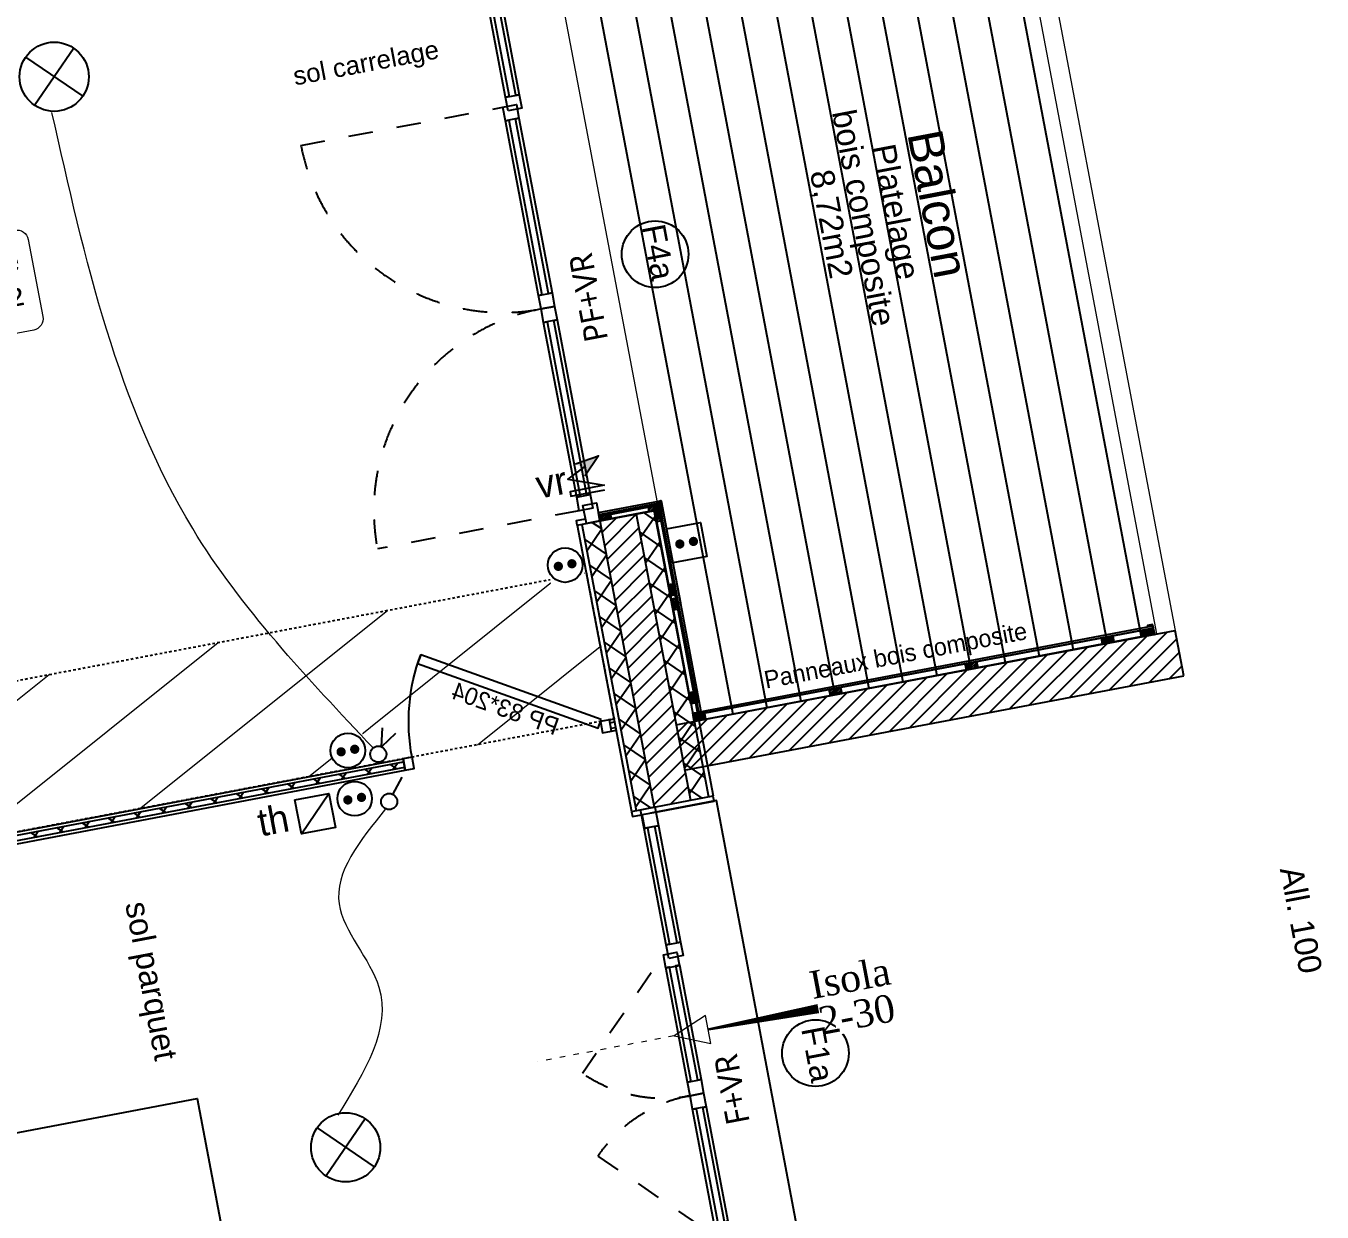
# Model space of a CAD drawing. Header units: centimetres. Extents: x 209280 to 319866, y -365283 to -277503.
# Drawn here: x 228553 to 234169, y -329119 to -323979 of the extents above; entities that cross this region are included whole.
import ezdxf

# ---------------------------------------------------------------- set-up
doc = ezdxf.new("R2010")
doc.units = ezdxf.units.CM
doc.linetypes.add('ACAD_ISO03W100', pattern=[30, 12, -18])
doc.linetypes.add('Style de ligne -1', pattern=[0.41664, 0.20828, -0.20836])
doc.layers.get('0').update_dxf_attribs({"color": 252})
doc.layers.add('3-BAT C-Niveau 1', color=252, linetype='Continuous')
doc.layers.add('prlm-VMC', color=93, linetype='Continuous')
doc.layers.add('prlm-ELEC-CFO', color=1, linetype='Continuous', lineweight=25)
doc.layers.add('prlm-ZEROPLOT', color=254, linetype='Continuous', plot=False)
doc.styles.add('Futura Book', font='')
doc.styles.add('Helvetica', font='arial.ttf')
doc.styles.add('Lucida Grande', font='')
doc.styles.add('prlm-elec-cfa', font='comic.ttf', dxfattribs={"height": 12})
doc.styles.add('prlm-elec-cfo', font='comic.ttf', dxfattribs={"height": 12})
doc.styles.add('prlm-sejc', font='arial.ttf', dxfattribs={"height": 20})
doc.styles.add('prlm-vmc', font='pala.ttf', dxfattribs={"height": 14})
doc.styles.get('Futura Book').set_extended_font_data('Futura Book')
doc.styles.get('Lucida Grande').set_extended_font_data('Lucida Grande')
pattern_1 = [(325.723595, (88960.93, 134700.79), (45.054865, 66.106423), []), (55.723595, (88960.93, 134700.79), (66.106423, -45.054865), [])]
pattern_2 = [(45, (89146.82, 134700.79), (-31.2347524, 39.0434405), [])]
pattern_3 = [(45, (0, 0), (0, -1), [])]

# ---------------------------------------------------------------- blocks, each defined once
blk = doc.blocks.new('Groupe-190-1')
at = {"linetype": 'Continuous'}
for p, q in [((14350.43, -45727.73), (14427.65, -46135.48)), ((14365.17, -45724.93), (14442.39, -46132.69)), ((14320.96, -45733.31), (14398.18, -46141.06)), ((14335.69, -45730.52), (14412.91, -46138.27)), ((14291.48, -45738.89), (14368.7, -46146.64)), ((14306.22, -45736.1), (14383.44, -46143.85)), ((14262, -45744.47), (14339.22, -46152.23)), ((14276.74, -45741.68), (14353.96, -46149.44)), ((14232.53, -45750.05), (14309.75, -46157.81)), ((14247.27, -45747.26), (14324.49, -46155.02)), ((14203.05, -45755.64), (14280.27, -46163.39)), ((14217.79, -45752.85), (14295.01, -46160.6)), ((14188.31, -45758.43), (14265.53, -46166.18))]:
    blk.add_line(p, q, dxfattribs=at)
at = {"linetype": 'Continuous', "lineweight": 18, "flags": 128}
for points in [[(14250.79, -46168.97), (14173.58, -45761.22), (14379.91, -45722.15), (14457.13, -46129.9)], [(14181.89, -45767.79), (14180.4, -45759.93), (14372.04, -45723.63), (14373.53, -45731.49)], [(14449.26, -46131.39), (14372.04, -45723.63), (14379.9, -45722.15), (14457.12, -46129.9)]]:
    blk.add_lwpolyline(points, close=True, dxfattribs=at)
blk = doc.blocks.new('Groupe-255-1')
at = {"linetype": 'Continuous'}
blk.add_circle((14301.3, -46313.08), 14.45, dxfattribs=at)
at = {"insert": (14305, -46300.67), "char_height": 10.087, "attachment_point": 1, "rotation": 280.7236, "line_spacing_factor": 0.834288, "style": 'Helvetica'}
blk.add_mtext('F1a', dxfattribs=at)
blk = doc.blocks.new('FENETRE TYPE 1')
at = {"linetype": 'Style de ligne -1', "ltscale": 50.8}
for p, q in [((48.17, 60.17), (4, 16)), ((84.68, 59.99), (128.67, 16))]:
    blk.add_line(p, q, dxfattribs=at)
at = {"linetype": 'Continuous'}
blk.add_line((0, 16), (0, 14), dxfattribs=at)
at = {"linetype": 'Continuous', "lineweight": 25, "flags": 128}
for points in [[(-2, 18), (0, 18), (0, 14)], [(192, 18), (190, 18), (190, 14)], [(0, 8), (0, -18), (-2, -18)], [(190, 7.7), (190, -18), (192, -18)]]:
    blk.add_lwpolyline(points, dxfattribs=at)
at = {"linetype": 'Continuous', "flags": 128}
for points in [[(-2, 14), (6, 14), (6, 8), (-2, 8)], [(4, 16), (10, 16), (10, 10), (4, 10)], [(10, 16), (60.46, 16), (60.46, 14.5), (10, 14.5)], [(10, 11.5), (60.46, 11.5), (60.46, 10), (10, 10)], [(60.46, 16), (66.46, 16), (66.46, 10), (60.46, 10)], [(66.46, 16), (72.46, 16), (72.46, 10), (66.46, 10)], [(72.46, 16), (123.05, 16), (123.05, 14.5), (72.46, 14.5)], [(72.46, 11.5), (123.05, 11.5), (123.05, 10), (72.46, 10)], [(122.67, 16), (128.67, 16), (128.67, 10), (122.67, 10)], [(126.67, 14), (132.67, 14), (132.67, 7.7), (126.67, 7.7)], [(132.67, 14), (184, 14), (184, 12.5), (132.67, 12.5)], [(184, 14), (192.25, 14), (192.25, 7.7), (184, 7.7)], [(184, 13.7), (190, 13.7), (190, 7.7), (184, 7.7)], [(132.67, 9.2), (184, 9.2), (184, 7.7), (132.67, 7.7)]]:
    blk.add_lwpolyline(points, close=True, dxfattribs=at)
blk.add_lwpolyline([(0, 10), (0, -19), (190, -19), (190, 10)], dxfattribs=at)
at = {"linetype": 'Style de ligne -1', "ltscale": 50.8}
for centre, radius, start, end in [((4, 16), 62.46, 360, 45), ((128.67, 16), 62.21, 136.6392, 180)]:
    blk.add_arc(centre, radius, start, end, dxfattribs=at)
at = {"insert": (50.38, 2.81), "char_height": 10.161, "attachment_point": 1, "line_spacing_factor": 0.978845, "style": 'Lucida Grande'}
blk.add_mtext('F+VR ', dxfattribs=at)
blk = doc.blocks.new('PORTE FENETRE TYPE 1')
at = {"linetype": 'Style de ligne -1', "ltscale": 50.8}
for p, q in [((4, 16), (4, 105)), ((182, 105), (182, 16))]:
    blk.add_line(p, q, dxfattribs=at)
at = {"linetype": 'Continuous', "lineweight": 25, "flags": 128}
for points in [[(-2, 18), (0, 18), (0, 14)], [(272, 18), (270, 18), (270, 14)], [(0, 8), (0, -18), (-2, -18)], [(270, 8), (270, -18), (272, -18)]]:
    blk.add_lwpolyline(points, dxfattribs=at)
at = {"linetype": 'Continuous', "flags": 128}
for points in [[(-2, 14), (6, 14), (6, 8), (-2, 8)], [(4, 16), (10, 16), (10, 10), (4, 10)], [(10, 16), (87, 16), (87, 14.5), (10, 14.5)], [(10, 11.5), (87, 11.5), (87, 10), (10, 10)], [(87, 16), (93, 16), (93, 10), (87, 10)], [(93, 16), (99, 16), (99, 10), (93, 10)], [(99, 16), (176, 16), (176, 14.5), (99, 14.5)], [(99, 11.5), (176, 11.5), (176, 10), (99, 10)], [(176, 16), (182, 16), (182, 10), (176, 10)], [(180, 14), (186, 14), (186, 8), (180, 8)], [(186, 14), (264, 14), (264, 12.5), (186, 12.5)], [(264, 14), (270, 14), (270, 8), (264, 8)], [(264, 14), (272, 14), (272, 8), (264, 8)], [(186, 9.5), (264, 9.5), (264, 8), (186, 8)]]:
    blk.add_lwpolyline(points, close=True, dxfattribs=at)
at = {"linetype": 'Style de ligne -1', "ltscale": 50.8}
for centre, start, end in [((4, 16), 360, 90), ((182, 16), 90, 180)]:
    blk.add_arc(centre, 89, start, end, dxfattribs=at)
at = {"insert": (74.62, 0.04), "char_height": 10.161, "attachment_point": 1, "line_spacing_factor": 0.978845, "style": 'Lucida Grande'}
blk.add_mtext('PF+VR ', dxfattribs=at)
blk = doc.blocks.new('Groupe-304-1')
at = {"linetype": 'Continuous'}
blk.add_circle((14231.85, -45966.87), 14.45, dxfattribs=at)
at = {"insert": (14235.96, -45953.05), "char_height": 10.087, "attachment_point": 1, "rotation": 280.7236, "line_spacing_factor": 0.834288, "style": 'Helvetica'}
blk.add_mtext('F4a', dxfattribs=at)
blk = doc.blocks.new('Groupe-311-1')
at = {"linetype": 'Continuous'}
h = blk.add_hatch(dxfattribs=at)
h.set_pattern_fill('BOIS 45', color=256, style=0, pattern_type=2)
h.set_pattern_definition(pattern_3)
h.paths.add_polyline_path([(14430.6, -46134.93), (14425.69, -46135.86), (14425.18, -46133.2), (14430.1, -46132.27)])
h = blk.add_hatch(dxfattribs=at)
h.set_pattern_fill('BOIS 45', color=256, style=0, pattern_type=2)
h.set_pattern_definition(pattern_3)
h.paths.add_polyline_path([(14448.18, -46131.6), (14443.27, -46132.53), (14442.76, -46129.87), (14447.68, -46128.94)])
h = blk.add_hatch(dxfattribs=at)
h.set_pattern_fill('BOIS 45', color=256, style=0, pattern_type=2)
h.set_pattern_definition(pattern_3)
h.paths.add_polyline_path([(14371.65, -46146.09), (14366.74, -46147.02), (14366.23, -46144.37), (14371.15, -46143.44)])
h = blk.add_hatch(dxfattribs=at)
h.set_pattern_fill('BOIS 45', color=256, style=0, pattern_type=2)
h.set_pattern_definition(pattern_3)
h.paths.add_polyline_path([(14312.7, -46157.25), (14307.78, -46158.19), (14307.28, -46155.53), (14312.19, -46154.6)])
h = blk.add_hatch(dxfattribs=at)
h.set_pattern_fill('BOIS 45', color=256, style=0, pattern_type=2)
h.set_pattern_definition(pattern_3)
h.paths.add_polyline_path([(14253.74, -46168.42), (14248.83, -46169.35), (14248.33, -46166.7), (14253.24, -46165.77)])
at = {"linetype": 'Continuous', "flags": 128}
for points in [[(14248.33, -46166.7), (14248.14, -46165.71), (14447.49, -46127.96), (14447.68, -46128.94)], [(14248.33, -46166.7), (14447.68, -46128.94), (14448.18, -46131.6), (14248.83, -46169.35)], [(14430.6, -46134.93), (14425.69, -46135.86), (14425.18, -46133.2), (14430.1, -46132.27)], [(14448.18, -46131.6), (14443.27, -46132.53), (14442.76, -46129.87), (14447.68, -46128.94)], [(14371.65, -46146.09), (14366.74, -46147.02), (14366.23, -46144.37), (14371.15, -46143.44)], [(14312.7, -46157.25), (14307.78, -46158.19), (14307.28, -46155.53), (14312.19, -46154.6)], [(14253.74, -46168.42), (14248.83, -46169.35), (14248.33, -46166.7), (14253.24, -46165.77)]]:
    blk.add_lwpolyline(points, close=True, dxfattribs=at)
blk = doc.blocks.new('Groupe-312-1')
at = {"linetype": 'Continuous'}
h = blk.add_hatch(dxfattribs=at)
h.set_pattern_fill('BOIS 45', color=256, style=0, pattern_type=2)
h.set_pattern_definition(pattern_3)
h.paths.add_polyline_path([(14172.38, -45766.74), (14171.45, -45761.83), (14174.1, -45761.33), (14175.04, -45766.24)])
h = blk.add_hatch(dxfattribs=at)
h.set_pattern_fill('BOIS 45', color=256, style=0, pattern_type=2)
h.set_pattern_definition(pattern_3)
h.paths.add_polyline_path([(14178.09, -45809.23), (14183, -45808.3), (14183.5, -45810.95), (14178.59, -45811.88)])
h = blk.add_hatch(dxfattribs=at)
h.set_pattern_fill('BOIS 45', color=256, style=0, pattern_type=2)
h.set_pattern_definition(pattern_3)
h.paths.add_polyline_path([(14178.09, -45809.23), (14183, -45808.3), (14183.5, -45810.95), (14178.59, -45811.88)])
h = blk.add_hatch(dxfattribs=at)
h.set_pattern_fill('BOIS 45', color=256, style=0, pattern_type=2)
h.set_pattern_definition(pattern_3)
h.paths.add_polyline_path([(14156.77, -45813.26), (14161.68, -45812.33), (14162.18, -45814.99), (14157.27, -45815.92)])
h = blk.add_hatch(dxfattribs=at)
h.set_pattern_fill('BOIS 45', color=256, style=0, pattern_type=2)
h.set_pattern_definition(pattern_3)
h.paths.add_polyline_path([(14156.77, -45813.26), (14161.68, -45812.33), (14162.18, -45814.99), (14157.27, -45815.92)])
h = blk.add_hatch(dxfattribs=at)
h.set_pattern_fill('BOIS 45', color=256, style=0, pattern_type=2)
h.set_pattern_definition(pattern_3)
h.paths.add_polyline_path([(14228.76, -46075.75), (14233.68, -46074.82), (14234.18, -46077.47), (14229.27, -46078.4)])
h = blk.add_hatch(dxfattribs=at)
h.set_pattern_fill('BOIS 45', color=256, style=0, pattern_type=2)
h.set_pattern_definition(pattern_3)
h.paths.add_polyline_path([(14228.76, -46075.75), (14233.68, -46074.82), (14234.18, -46077.47), (14229.27, -46078.4)])
h = blk.add_hatch(dxfattribs=at)
h.set_pattern_fill('BOIS 45', color=256, style=0, pattern_type=2)
h.set_pattern_definition(pattern_3)
h.paths.add_polyline_path([(14234.13, -46077.48), (14235.06, -46082.4), (14232.41, -46082.9), (14231.48, -46077.99)])
h = blk.add_hatch(dxfattribs=at)
h.set_pattern_fill('BOIS 45', color=256, style=0, pattern_type=2)
h.set_pattern_definition(pattern_3)
h.paths.add_polyline_path([(14207.44, -46079.79), (14212.36, -46078.86), (14212.86, -46081.51), (14207.95, -46082.44)])
h = blk.add_hatch(dxfattribs=at)
h.set_pattern_fill('BOIS 45', color=256, style=0, pattern_type=2)
h.set_pattern_definition(pattern_3)
h.paths.add_polyline_path([(14207.44, -46079.79), (14212.36, -46078.86), (14212.86, -46081.51), (14207.95, -46082.44)])
h = blk.add_hatch(dxfattribs=at)
h.set_pattern_fill('BOIS 45', color=256, style=0, pattern_type=2)
h.set_pattern_definition(pattern_3)
h.paths.add_polyline_path([(14238.49, -46114.96), (14237.56, -46110.05), (14240.21, -46109.54), (14241.14, -46114.46)])
h = blk.add_hatch(dxfattribs=at)
h.set_pattern_fill('BOIS 45', color=256, style=0, pattern_type=2)
h.set_pattern_definition(pattern_3)
h.paths.add_polyline_path([(14239.67, -46121.19), (14238.74, -46116.27), (14241.39, -46115.77), (14242.32, -46120.68)])
h = blk.add_hatch(dxfattribs=at)
h.set_pattern_fill('BOIS 45', color=256, style=0, pattern_type=2)
h.set_pattern_definition(pattern_3)
h.paths.add_polyline_path([(14247.36, -46161.79), (14246.43, -46156.88), (14249.08, -46156.38), (14250.01, -46161.29)])
at = {"linetype": 'Continuous', "flags": 128}
for points in [[(14171.6, -45762.62), (14174.25, -45762.11), (14183.5, -45810.95), (14157.31, -45815.91), (14156.77, -45813.26), (14180.35, -45808.8)], [(14171.41, -45761.63), (14175.64, -45760.83), (14176.07, -45763.09), (14175.87, -45763.13), (14175.48, -45761.07), (14171.65, -45761.79), (14172.04, -45763.86), (14171.84, -45763.89)], [(14172.38, -45766.74), (14171.45, -45761.83), (14174.1, -45761.33), (14175.04, -45766.24)], [(14184.67, -45811.73), (14183.68, -45811.91), (14174.07, -45761.13), (14175.05, -45760.95)], [(14178.09, -45809.23), (14183, -45808.3), (14183.5, -45810.95), (14178.59, -45811.88)], [(14178.09, -45809.23), (14183, -45808.3), (14183.5, -45810.95), (14178.59, -45811.88)], [(14156.77, -45813.26), (14161.68, -45812.33), (14162.18, -45814.99), (14157.27, -45815.92)], [(14156.77, -45813.26), (14161.68, -45812.33), (14162.18, -45814.99), (14157.27, -45815.92)], [(14157.5, -45816.89), (14157.31, -45815.91), (14183.5, -45810.95), (14183.69, -45811.93)], [(14157.5, -45816.89), (14157.31, -45815.91), (14183.5, -45810.95), (14183.69, -45811.93)], [(14233.49, -46073.84), (14233.68, -46074.82), (14207.48, -46079.78), (14207.3, -46078.8)], [(14233.49, -46073.84), (14233.68, -46074.82), (14207.48, -46079.78), (14207.3, -46078.8)], [(14207.95, -46082.44), (14207.44, -46079.79), (14233.64, -46074.83), (14250.01, -46161.29), (14247.36, -46161.79), (14231.49, -46077.98)], [(14228.76, -46075.75), (14233.68, -46074.82), (14234.18, -46077.47), (14229.27, -46078.4)], [(14228.76, -46075.75), (14233.68, -46074.82), (14234.18, -46077.47), (14229.27, -46078.4)], [(14234.13, -46077.48), (14235.06, -46082.4), (14232.41, -46082.9), (14231.48, -46077.99)], [(14233.41, -46073.85), (14234.39, -46073.67), (14242.77, -46117.91), (14241.79, -46118.1)], [(14233.42, -46073.89), (14234.4, -46073.71), (14251.71, -46165.11), (14250.73, -46165.3)], [(14207.44, -46079.79), (14212.36, -46078.86), (14212.86, -46081.51), (14207.95, -46082.44)], [(14207.44, -46079.79), (14212.36, -46078.86), (14212.86, -46081.51), (14207.95, -46082.44)], [(14238.49, -46114.96), (14237.56, -46110.05), (14240.21, -46109.54), (14241.14, -46114.46)], [(14239.67, -46121.19), (14238.74, -46116.27), (14241.39, -46115.77), (14242.32, -46120.68)], [(14247.36, -46161.79), (14246.43, -46156.88), (14249.08, -46156.38), (14250.01, -46161.29)]]:
    blk.add_lwpolyline(points, close=True, dxfattribs=at)
blk = doc.blocks.new('PORTE 83_204 SEMI OUVERTE')
at = {"linetype": 'Continuous', "flags": 128}
for points in [[(-42.01, 3.36), (29.59, 45.36), (31.61, 41.91), (-39.98, -0.09)], [(-45.5, 2.5), (-41.5, 2.5), (-41.5, -2.5), (-45.5, -2.5)], [(41.5, 2.5), (45.5, 2.5), (45.5, -2.5), (41.5, -2.5)]]:
    blk.add_lwpolyline(points, close=True, dxfattribs=at)
at = {"linetype": 'Continuous'}
blk.add_arc((-41.5, 2.5), 83.05, 0, 31.0831, dxfattribs=at)
at = {"insert": (-24.83, 6.74), "char_height": 7.552, "attachment_point": 1, "rotation": 30.3925, "line_spacing_factor": 0.962448, "style": 'Futura Book'}
blk.add_mtext('PP 83*204', dxfattribs=at)
blk = doc.blocks.new('Sol parquet')
at = {"insert": (0, -0.78), "char_height": 10.0872, "attachment_point": 2, "line_spacing_factor": 0.834288, "style": 'Helvetica'}
blk.add_mtext('sol parquet', dxfattribs=at)
blk = doc.blocks.new('Groupe-69-1')
at = {"linetype": 'Continuous', "lineweight": 18}
for p, q in [((13980.38, -46536.13), (14037.36, -46454.1)), ((14061.84, -46482.52), (14037.31, -46454.05)), ((13980.38, -46536.13), (14061.84, -46482.52)), ((14061.84, -46482.52), (14068.82, -46519.45))]:
    blk.add_line(p, q, dxfattribs=at)
at = {"linetype": 'Continuous', "flags": 128}
blk.add_lwpolyline([(13945.03, -46349.45), (14033.46, -46332.7), (14068.81, -46519.39), (13980.38, -46536.13)], close=True, dxfattribs=at)
blk = doc.blocks.new('xi.EA')
at = {"layer": 'prlm-VMC', "color": 0, "linetype": 'ByBlock', "lineweight": 5, "flags": 128}
blk.add_lwpolyline([(-6.17, -15), (6.17, -15), (0, 0)], close=True, dxfattribs=at)
at = {"layer": 'prlm-VMC', "color": 0, "linetype": 'ByBlock', "lineweight": -2, "flags": 128}
blk.add_lwpolyline([(0, -15, 1, 4, 0), (0, -63.63, 1, 1, 0)], format="xyseb", dxfattribs=at)
at = {"layer": 'prlm-VMC', "color": 0, "linetype": 'ByBlock', "lineweight": 5}
blk.add_solid([(0, 0), (6.17, -15), (-6.17, -15), (0, 0)], dxfattribs=at)
at = {"layer": 'prlm-ZEROPLOT', "color": 250, "linetype": 'ACAD_ISO03W100', "lineweight": 0, "ltscale": 0.2}
blk.add_lwpolyline([(0, 0), (0, 60)], dxfattribs=at)
blk = doc.blocks.new('xi.VR')
at = {"layer": 'prlm-ELEC-CFO', "lineweight": 5}
blk.add_hatch(color=0, dxfattribs=at).paths.add_polyline_path([(-3, 6), (-0.1, 3.7), (0, 0), (7.5, 7.5)])
at = {"layer": 'prlm-ELEC-CFO', "color": 0}
for points in [[(-3, 6), (7.5, 7.5), (0, 0)], [(0.95, 4.23), (-7.5, 0), (7.5, -5.5), (-7.5, -5.5), (-7.5, -7.5), (7.5, -7.5)]]:
    blk.add_lwpolyline(points, dxfattribs=at)
blk = doc.blocks.new('xi.PC')
at = {"color": 0, "lineweight": 5}
blk.add_wipeout([(-7.5, -7.5), (7.5, -7.5), (7.5, 7.5), (-7.5, 7.5)], dxfattribs=at).dxf.layer = 'prlm-ELEC-CFO'
at = {"layer": 'prlm-ELEC-CFO', "color": 0, "linetype": 'ByBlock', "lineweight": 5, "const_width": 2}
for points in [[(-4, 0, 1), (-2, 0, 1)], [(2, 0, 1), (4, 0, 1)]]:
    blk.add_lwpolyline(points, format="xyb", close=True, dxfattribs=at)
at = {"layer": 'prlm-ELEC-CFO', "color": 0, "linetype": 'ByBlock', "lineweight": -2}
blk.add_circle((0, 0), 7.5, dxfattribs=at)
blk = doc.blocks.new('xi.VV')
at = {"layer": 'prlm-ELEC-CFO', "color": 0}
blk.add_lwpolyline([(6.95, 3.42), (0.01, -1.13), (1.91, 6.95)], dxfattribs=at)
blk.add_circle((-2, -4), 3.5, dxfattribs=at)
blk = doc.blocks.new('xi.PTCE')
at = {"layer": 'prlm-ELEC-CFO', "color": 0}
for points in [[(-10.61, 10.61), (10.61, -10.61)], [(10.61, 10.61), (-10.61, -10.61)]]:
    blk.add_lwpolyline(points, dxfattribs=at)
at = {"layer": 'prlm-ELEC-CFO', "color": 0, "linetype": 'ByBlock'}
blk.add_circle((0, 0), 15, dxfattribs=at)
blk = doc.blocks.new('xi.4m²')
at = {"color": 0}
blk.add_wipeout([(-34.54, 20.54), (34.54, 20.54), (34.54, -20.54), (-34.54, -20.54)], dxfattribs=at).dxf.layer = 'prlm-ELEC-CFO'
at = {"layer": 'prlm-ELEC-CFO', "color": 0, "lineweight": 13}
blk.add_lwpolyline([(-31, 22), (31, 22, -0.414214), (36, 17), (36, -17, -0.414214), (31, -22), (-31, -22, -0.414214), (-36, -17), (-36, 17, -0.414214)], format="xyb", close=True, dxfattribs=at)
at = {"layer": 'prlm-ELEC-CFO', "color": 0, "attachment_point": 6, "line_spacing_factor": 0.8, "style": 'prlm-sejc'}
for s, insert, char_height in [('surf cuisine', (30.36, 8.9), 9), ('4 m²', (29.31, -9.19), 13)]:
    blk.add_mtext(s, dxfattribs=dict(at, insert=insert, char_height=char_height))
at = {"layer": 'prlm-ELEC-CFO', "color": 0, "style": 'prlm-sejc', "flags": 8}
blk.add_attdef('?', (-28.3, -16.79), '', height=20, dxfattribs=at)
blk = doc.blocks.new('xi.SA')
at = {"layer": 'prlm-ELEC-CFO', "color": 0}
blk.add_lwpolyline([(0.2, -1.28), (5.5, 5.28)], dxfattribs=at)
blk.add_circle((-2, -4), 3.5, dxfattribs=at)
blk = doc.blocks.new('xi.PC-EXT')
at = {"layer": 'prlm-ELEC-CFO', "color": 0, "linetype": 'ByBlock', "lineweight": -2, "flags": 128}
blk.add_lwpolyline([(-7.5, 7.5), (7.5, 7.5), (7.5, -7.5), (-7.5, -7.5)], close=True, dxfattribs=at)
at = {"layer": 'prlm-ELEC-CFO', "color": 0, "linetype": 'ByBlock', "lineweight": 5, "const_width": 2}
for points in [[(-4, 0, 1), (-2, 0, 1)], [(2, 0, 1), (4, 0, 1)]]:
    blk.add_lwpolyline(points, format="xyb", close=True, dxfattribs=at)

msp = doc.modelspace()

# ---------------------------------------------------------------- hatches: boundary and pattern name
at = {"linetype": 'Continuous'}
h = msp.add_hatch(dxfattribs=at)
h.set_pattern_fill('02_ISOLANT', color=256, scale=10, angle=10.723595, style=0, pattern_type=2)
h.set_pattern_definition([(55.723595, (88960.93, 134700.79), (-66.106423, 45.054865), []), (145.723595, (88960.93, 134700.79), (45.054865, 66.106423), [])])
h.paths.add_polyline_path([(231083.931, -326998.456), (231088.397, -327022.037), (231108.043, -327018.317), (231103.577, -326994.736)])
h = msp.add_hatch(dxfattribs=at)
h.set_pattern_fill('02_ISOLANT', color=256, scale=10, angle=10.723595, style=0, pattern_type=2)
h.set_pattern_definition([(55.723595, (88960.93, 134700.79), (-66.106423, 45.054865), []), (145.723595, (88960.93, 134700.79), (45.054865, 66.106423), [])])
h.paths.add_polyline_path([(227819.385, -327616.691), (227871.012, -327631.341), (230194.289, -327191.362), (230189.823, -327167.781)])
at = {"layer": '3-BAT C-Niveau 1', "linetype": 'Continuous', "lineweight": 18}
h = msp.add_hatch(dxfattribs=at)
h.set_pattern_fill('BA 13', color=256, scale=10, style=0, pattern_type=2)
h.set_pattern_definition([(218.65981, (88960.93, 134700.8), (-199.24783, 287.75041), [])])
h.paths.add_polyline_path([(225747.199, -322685.053), (226598.301, -327179.24), (230980.958, -326347.921), (231101.315, -326981.559), (225037.753, -328129.865), (224894.694, -327372.527), (224243.636, -327495.772), (224052.129, -326482.797), (224469.707, -326403.717), (224283.636, -325421.181), (225272.981, -325233.82), (225263.678, -325184.693), (223856.437, -325451.194), (223723.581, -324749.655), (224397.461, -324622.036), (224375.252, -324626.242), (224309.795, -324280.824), (223658.123, -324404.236), (223161.804, -321783.18), (224531.063, -321523.872), (224794.917, -322867.906)])
at = {"layer": '3-BAT C-Niveau 1', "linetype": 'Continuous'}
h = msp.add_hatch(dxfattribs=at)
h.set_pattern_fill('MURS MACONNERIE-2', color=256, scale=10, style=0, pattern_type=2)
h.set_pattern_definition(pattern_2)
h.paths.add_polyline_path([(231197.593, -326093.864), (231040.387, -326123.635), (231275.275, -327363.944), (231432.48, -327334.173)])
h = msp.add_hatch(dxfattribs=at)
h.set_pattern_fill('02_ISOLANT', color=256, scale=10, angle=-79.276405, style=0, pattern_type=2)
h.set_pattern_definition(pattern_1)
h.paths.add_polyline_path([(231276.195, -326078.978), (231197.593, -326093.864), (231432.48, -327334.173), (231511.083, -327319.287)])
h = msp.add_hatch(dxfattribs=at)
h.set_pattern_fill('02_ISOLANT', color=256, scale=10, angle=-79.276405, style=0, pattern_type=2)
h.set_pattern_definition(pattern_1)
h.paths.add_polyline_path([(231040.387, -326123.635), (230961.784, -326138.521), (231196.672, -327378.83), (231275.275, -327363.944)])
h = msp.add_hatch(dxfattribs=at)
h.set_pattern_fill('MURS MACONNERIE-2', color=256, scale=10, style=0, pattern_type=2)
h.set_pattern_definition(pattern_2)
h.paths.add_polyline_path([(231368.686, -327007.96), (231405.9, -327204.467), (233569.427, -326794.742), (233532.213, -326598.235)])

# ---------------------------------------------------------------- linework, layer by layer
at = {"linetype": 'Continuous'}
for p, q in [((231081.512, -326985.683), (231101.158, -326981.963)), ((231083.931, -326998.456), (231103.577, -326994.736)), ((231083.931, -326998.456), (231103.577, -326994.736)), ((231088.397, -327022.037), (231108.043, -327018.317)), ((231088.397, -327022.037), (231108.043, -327018.317)), ((227791.42, -327608.756), (230187.404, -327155.008)), ((227819.385, -327616.691), (230189.823, -327167.781)), ((227819.385, -327616.691), (230189.823, -327167.781)), ((227871.012, -327631.341), (230194.289, -327191.362)), ((227871.012, -327631.341), (230194.289, -327191.362))]:
    msp.add_line(p, q, dxfattribs=at)
at = {"linetype": 'Continuous', "lineweight": 25}
for p, q in [((231081.512, -326985.683), (231101.158, -326981.963)), ((231090.816, -327034.81), (231081.512, -326985.683)), ((231090.816, -327034.81), (231110.462, -327031.09)), ((228596.741, -327456.246), (230187.404, -327155.008)), ((230196.708, -327204.135), (230187.404, -327155.008)), ((227898.976, -327639.276), (230196.708, -327204.135))]:
    msp.add_line(p, q, dxfattribs=at)
at = {"layer": '3-BAT C-Niveau 1', "linetype": 'Continuous', "lineweight": 25}
for p, q in [((230942.133, -326142.242), (231295.846, -326075.257)), ((231197.593, -326093.864), (231432.48, -327334.173)), ((231295.846, -326075.257), (231530.734, -327315.566)), ((230942.133, -326142.242), (231177.021, -327382.551)), ((231040.387, -326123.635), (231275.275, -327363.944)), ((231177.021, -327382.551), (231530.734, -327315.566))]:
    msp.add_line(p, q, dxfattribs=at)
at = {"layer": '3-BAT C-Niveau 1', "linetype": 'Continuous'}
for p, q in [((231197.593, -326093.864), (231432.48, -327334.173)), ((231276.195, -326078.978), (231511.083, -327319.287)), ((231295.846, -326075.257), (231530.734, -327315.566)), ((230942.133, -326142.242), (231177.021, -327382.551)), ((230961.784, -326138.521), (231196.672, -327378.83)), ((231368.686, -327007.96), (233532.213, -326598.235)), ((233569.427, -326794.742), (233532.213, -326598.235)), ((231405.9, -327204.467), (233569.427, -326794.742)), ((231405.9, -327204.467), (233569.427, -326794.742))]:
    msp.add_line(p, q, dxfattribs=at)
at = {"layer": '3-BAT C-Niveau 1', "linetype": 'Continuous', "lineweight": 18}
msp.add_line((231368.686, -327007.96), (233532.213, -326598.235), dxfattribs=at)
at = {"layer": '3-BAT C-Niveau 1', "linetype": 'Style de ligne -1', "ltscale": 50.8, "flags": 128}
msp.add_lwpolyline([(225747.199, -322685.053), (226598.301, -327179.24), (230980.958, -326347.921), (231101.315, -326981.559), (225037.753, -328129.865), (224894.694, -327372.527), (224243.636, -327495.772), (224052.129, -326482.797), (224469.707, -326403.717), (224283.636, -325421.181), (225272.981, -325233.82), (225263.678, -325184.693), (223856.437, -325451.194), (223723.581, -324749.655), (224397.461, -324622.036), (224375.252, -324626.242), (224309.795, -324280.824), (223658.123, -324404.236), (223161.804, -321783.18), (224531.063, -321523.872), (224794.917, -322867.906)], close=True, dxfattribs=at)
at = {"layer": '3-BAT C-Niveau 1', "linetype": 'Continuous', "flags": 128}
msp.add_lwpolyline([(233442.734, -326615.23), (233434.722, -326572.928), (233412.124, -326577.207), (233412.496, -326579.172), (233433.129, -326575.265), (233440.396, -326613.637), (233419.763, -326617.545), (233420.135, -326619.51)], close=True, dxfattribs=at)

# ---------------------------------------------------------------- block references
at = {"yscale": 10, "zscale": 10}
for name, p, xscale, rotation in [('PORTE 83_204 SEMI OUVERTE', (230639.11, -327094.909), -10, 10.72359474389284), ('Sol parquet', (229154.737, -328105.504), 10, 280.7235947438887)]:
    msp.add_blockref(name, p, dxfattribs=dict(at, xscale=xscale, rotation=rotation))
at = {"xscale": 10, "yscale": 10, "zscale": 10}
msp.add_blockref('Groupe-69-1', (88960.928, 134700.79), dxfattribs=at)
at = {"layer": '3-BAT C-Niveau 1', "xscale": 10, "yscale": 10, "zscale": 10}
for name in ['Groupe-190-1', 'Groupe-312-1', 'Groupe-304-1', 'Groupe-311-1', 'Groupe-255-1']:
    msp.add_blockref(name, (88960.928, 134700.79), dxfattribs=at)
at = {"layer": '3-BAT C-Niveau 1', "xscale": 10, "yscale": 10, "zscale": 10, "rotation": 100.7235947438874}
for name, p in [('PORTE FENETRE TYPE 1', (231115.268, -326089.099)), ('FENETRE TYPE 1', (231711.599, -329237.984))]:
    msp.add_blockref(name, p, dxfattribs=at)
at = {"layer": 'prlm-ELEC-CFO', "xscale": 10, "yscale": 10, "zscale": 10, "rotation": 10.72360141139323}
for name, p in [('xi.PTCE', (228675.635, -324198.732)), ('xi.PC-EXT', (231415.886, -326218.169)), ('xi.PTCE', (229938.687, -328838.614))]:
    msp.add_blockref(name, p, dxfattribs=at)

# ---------------------------------------------------------------- texts
at = {"insert": (230018.831, -324098.634), "char_height": 80, "attachment_point": 2, "rotation": 10.723595, "line_spacing_factor": 0.834288, "style": 'Helvetica'}
msp.add_mtext('sol carrelage', dxfattribs=at)
at = {"layer": '3-BAT C-Niveau 1'}
for s, insert, char_height, attachment_point, rotation, line_spacing_factor, style in [('Balcon\\P{\\H0.6752x;Platelage \\Pbois composite}\\P{\\H0.6752x;8,72}{\\H0.6752x;m2}\\P', (232580.404, -324735.248), 151.30859, 2, 280.723595, 0.834288, 'Helvetica'), ('Panneaux bois composite', (231745.774, -326776.332), 75.51649, 1, 10.723595, 0.962448, 'Futura Book'), ('All. 100', (234084.492, -327613.525), 100.5363, 1, 280.723595, 0.834288, 'Helvetica')]:
    msp.add_mtext(s, dxfattribs=dict(at, insert=insert, char_height=char_height, attachment_point=attachment_point, rotation=rotation, line_spacing_factor=line_spacing_factor, style=style))

# ---------------------------------------------------------------- next in the draw order: block references
at = {"layer": 'prlm-ELEC-CFO', "xscale": 10, "yscale": 10, "zscale": 10, "rotation": 10.72360141139323}
msp.add_blockref('xi.4m²', (228241.422, -325138.014), dxfattribs=at).add_auto_attribs({'?': '>'})
for p in [(230889.37, -326314.913), (229948.37, -327118.811), (229977.576, -327327.393)]:
    msp.add_blockref('xi.PC', p, dxfattribs=at)

# ---------------------------------------------------------------- next in the draw order: texts
at = {"layer": 'prlm-ELEC-CFO', "lineweight": 20, "char_height": 120, "attachment_point": 5, "rotation": 10.723601, "line_spacing_factor": 0.8, "bg_fill": 3, "box_fill_scale": 1.1, "bg_fill_color": 256, "bg_fill_transparency": 0}
for s, insert, style in [('vr', (230829.879, -325956.721), 'prlm-elec-cfo'), ('th', (229624.65, -327421.199), 'prlm-elec-cfa')]:
    msp.add_mtext(s, dxfattribs=dict(at, insert=insert, style=style))
at = {"layer": 'prlm-VMC', "insert": (232138.38, -328183.936), "char_height": 120, "width": 173.97926, "attachment_point": 5, "rotation": 10.723601, "line_spacing_factor": 0.8, "style": 'prlm-vmc', "bg_fill": 3, "box_fill_scale": 1.1, "bg_fill_color": 256, "bg_fill_transparency": 0}
msp.add_mtext('Isola\\P2-30', dxfattribs=at)

# ---------------------------------------------------------------- next in the draw order: linework, layer by layer
at = {"layer": 'prlm-ELEC-CFO', "linetype": 'ByBlock', "lineweight": -2, "flags": 128}
msp.add_lwpolyline([(229718.645, -327332.327), (229866.025, -327304.416), (229893.936, -327451.797), (229746.555, -327479.707)], close=True, dxfattribs=at)
at = {"layer": 'prlm-ELEC-CFO', "color": 1}
msp.add_lwpolyline([(229746.555, -327479.707), (229866.025, -327304.416)], dxfattribs=at)
at = {"layer": 'prlm-ELEC-CFO', "lineweight": 13}
for points in [[(230057.631, -327107.588), (229275.844, -326156.941), (228666.032, -324353.216)], [(230111.684, -327371.24), (229910.075, -327783.648), (230082.543, -328144.593), (229904.816, -328698.972)]]:
    msp.add_spline(points, degree=3, dxfattribs=at)

# ---------------------------------------------------------------- next in the draw order: block references
at = {"layer": 'prlm-ELEC-CFO', "xscale": 10, "yscale": 10, "zscale": 10, "rotation": 10.72360141139323}
for name, p in [('xi.VR', (230974.483, -325929.329)), ('xi.VV', (230092.07, -327091.598)), ('xi.SA', (230139.263, -327296.773))]:
    msp.add_blockref(name, p, dxfattribs=at)
at = {"layer": 'prlm-VMC', "xscale": 10, "yscale": 10, "zscale": 10, "rotation": 100.7235947439734}
msp.add_blockref('xi.EA', (231361.301, -328355.631), dxfattribs=at)

doc.saveas('drawing.dxf')
